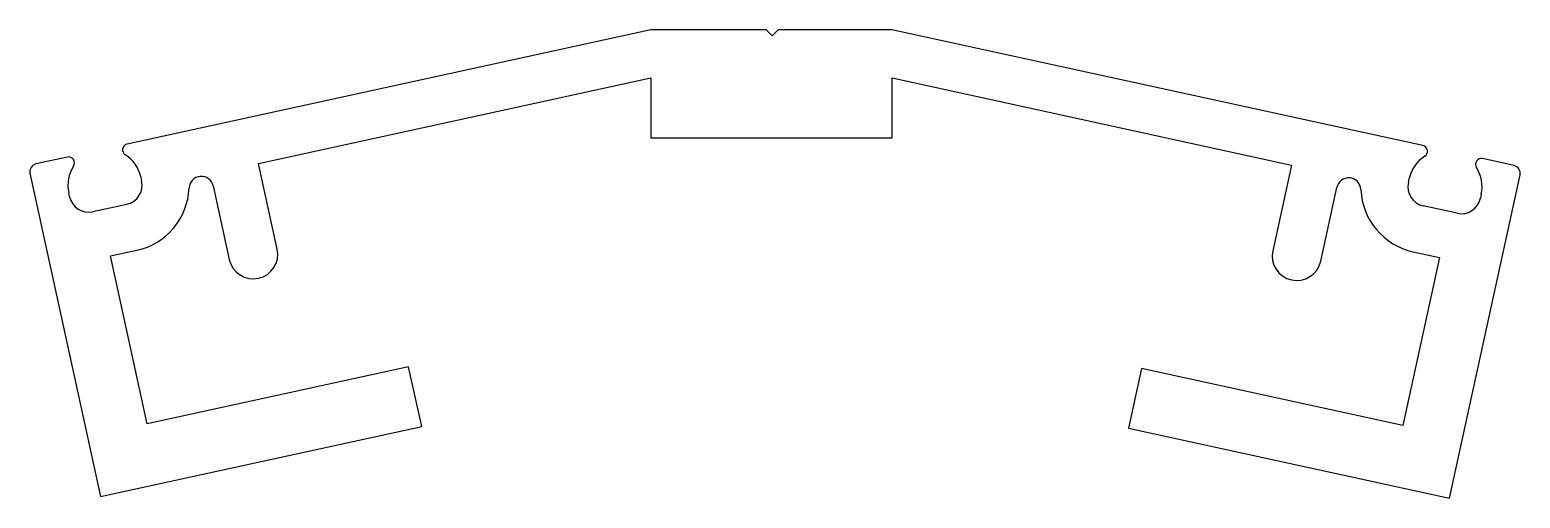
# Model space of a CAD drawing. Extents: x -46.3 to 50.2, y -18.2 to 12.2.
import ezdxf

# ---------------------------------------------------------------- set-up
doc = ezdxf.new("R2010")
doc.units = 0
doc.header["$MEASUREMENT"] = 0
doc.layers.get('0').update_dxf_attribs({"linetype": 'CONTINUOUS'})

msp = doc.modelspace()

# ---------------------------------------------------------------- linework, layer by layer
for p, q in [((-6.099, 12.176), (-40.011, 4.775)), ((1.391, 12.176), (-6.099, 12.176)), ((1.772, 11.795), (1.391, 12.176)), ((2.153, 12.176), (1.772, 11.795)), ((9.528, 12.176), (2.153, 12.176)), ((43.916, 4.672), (9.528, 12.176)), ((-31.501, 3.512), (-6.099, 9.055)), ((-6.099, 9.055), (-6.099, 5.176)), ((9.533, 9.054), (35.407, 3.409)), ((9.533, 5.176), (9.533, 9.054)), ((-6.099, 5.176), (9.533, 5.176)), ((-43.882, 3.93), (-45.917, 3.486)), ((-30.291, -2.034), (-31.501, 3.512)), ((35.407, 3.409), (34.196, -2.137)), ((49.822, 3.384), (47.787, 3.828)), ((-46.305, 2.881), (-41.733, -18.065)), ((-39.129, 2.641), (-39.072, 2.38)), ((-34.434, 2.062), (-33.393, -2.711)), ((37.298, -2.814), (38.34, 1.959)), ((42.978, 2.277), (43.034, 2.538)), ((45.639, -18.171), (50.21, 2.779)), ((-43.737, 1.362), (-43.794, 1.622)), ((47.7, 1.52), (47.643, 1.259)), ((-40.042, 0.868), (-42.226, 0.392)), ((46.131, 0.289), (43.948, 0.766)), ((-41.08, -2.478), (-39.392, -2.11)), ((-38.707, -13.351), (-41.08, -2.478)), ((44.985, -2.58), (42.612, -13.457)), ((43.298, -2.212), (44.985, -2.58)), ((-21.779, -9.657), (-38.707, -13.351)), ((-20.934, -13.526), (-21.779, -9.657)), ((25.684, -9.764), (24.84, -13.633)), ((42.612, -13.457), (25.684, -9.764)), ((-41.733, -18.065), (-20.934, -13.526)), ((24.84, -13.633), (45.639, -18.171))]:
    msp.add_line(p, q)
for centre, radius, start, end in [((-43.801, 3.558), 0.381, 327.12049, 102.31018), ((-39.929, 4.402), 0.381, 102.31146, 237.49987), ((-41.362, 2.153), 2.286, 12.31018, 57.49987), ((45.268, 2.051), 2.286, 122.5026, 167.69229), ((43.835, 4.3), 0.381, 302.5026, 77.69101), ((-45.808, 2.99), 0.508, 102.31018, 192.31273), ((-41.561, 2.11), 2.286, 147.12049, 192.31018), ((47.706, 3.455), 0.381, 77.69229, 212.88198), ((45.466, 2.007), 2.286, 347.69229, 32.88198), ((49.714, 2.887), 0.508, 347.69229, 77.69229), ((-40.313, 2.109), 1.27, 282.31018, 12.31018), ((-35.208, 1.893), 0.792, 12.31018, 177.57482), ((39.113, 1.79), 0.792, 2.42765, 167.69229), ((44.218, 2.007), 1.27, 167.69229, 257.69229), ((-42.497, 1.632), 1.27, 192.31018, 282.31018), ((-40.313, 2.109), 4.318, 282.31018, 357.57482), ((44.218, 2.007), 4.318, 182.42765, 257.69229), ((46.402, 1.53), 1.27, 257.69229, 347.69229), ((-31.842, -2.373), 1.587, 192.31018, 12.31018), ((35.747, -2.476), 1.588, 167.69229, 347.69229)]:
    msp.add_arc(centre, radius, start, end)

doc.saveas('drawing.dxf')
